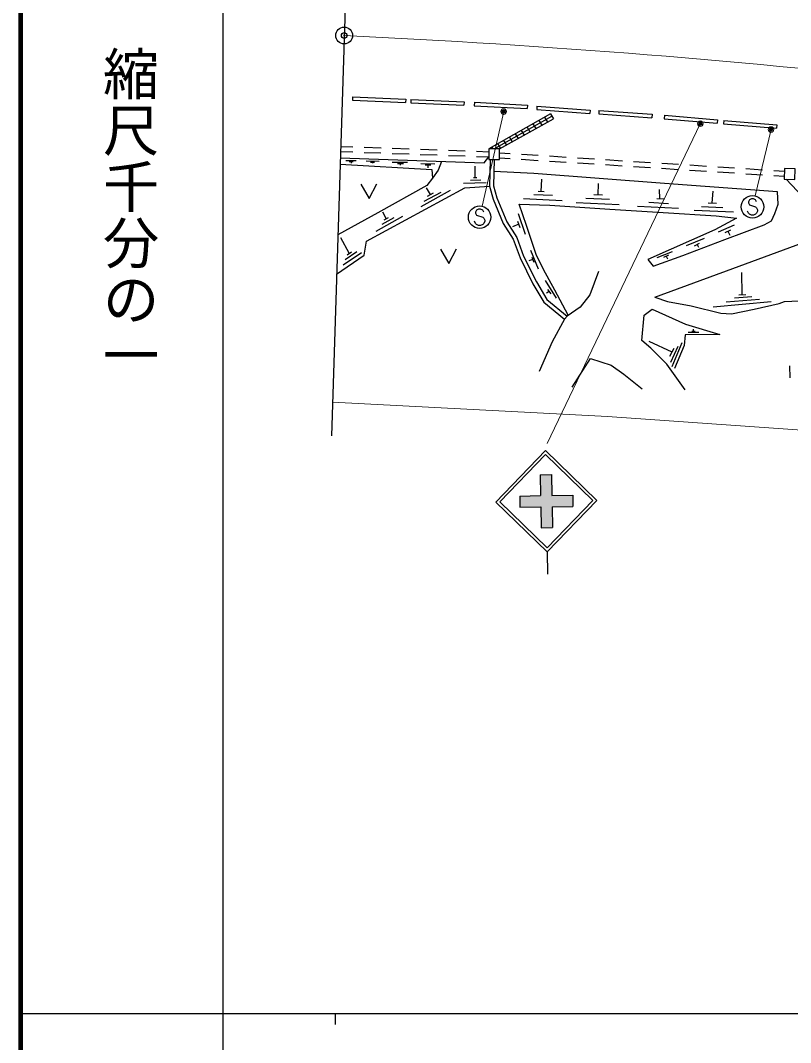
# Model space of a CAD drawing. Units: millimetres at full size, sheet at 1:1000; details may follow other scales. Extents: x -23043849 to 100512, y -219615026 to 21267.
# Drawn here: x -23043849 to -22975349, y -219432617 to -219341777 of the extents above; entities that cross this region are included whole.
import ezdxf
from ezdxf.enums import TextEntityAlignment as Align

# ---------------------------------------------------------------- set-up
doc = ezdxf.new("R2010")
doc.units = ezdxf.units.MM
doc.header["$LTSCALE"] = 1000
doc.header["$PDMODE"] = 32
doc.header["$PDSIZE"] = 500
for name, color, linetype, lineweight in [('M-BGD', 7, 'Continuous', 25), ('M-BMK', 2, 'Continuous', 13), ('M-BMK-OTRS', 5, 'Continuous', 25), ('M-BMK-SRVR', 3, 'Continuous', 25), ('M-STR-HTXT', 7, 'Continuous', 13), ('M-STR-STRC', 7, 'Continuous', 25), ('M-TTL', 2, 'Continuous', 140), ('M-TTL-BAND', 7, 'Continuous', 25)]:
    doc.layers.add(name, color=color, linetype=linetype, lineweight=lineweight)
doc.styles.add('@ＭＳ ゴシック', font='')
doc.styles.get('@ＭＳ ゴシック').set_extended_font_data('@MS Gothic')

msp = doc.modelspace()

# ---------------------------------------------------------------- hatches: boundary and pattern name
at = {"layer": 'M-STR-STRC'}
msp.add_hatch(color=256, dxfattribs=at).paths.add_polyline_path([(-22999440, -219384042), (-22997579, -219384012), (-22997609, -219382152), (-22996609, -219382136), (-22996579, -219383996), (-22994720, -219383965), (-22994704, -219384965), (-22996563, -219384995), (-22996534, -219386856), (-22997534, -219386871), (-22997563, -219385012), (-22999423, -219385042)])

# ---------------------------------------------------------------- linework, layer by layer
at = {"layer": 'M-BGD'}
for p, q in [((-22996700, -219350086), (-23002187, -219353200)), ((-23001712, -219353198), (-22996569, -219350298)), ((-22997222, -219350382), (-22996960, -219350803)), ((-22996700, -219350086), (-22996437, -219350510)), ((-22996700, -219350086), (-22996569, -219350298)), ((-23001237, -219353196), (-22996437, -219350510)), ((-22998788, -219351270), (-22998531, -219351682)), ((-22998266, -219350974), (-22998008, -219351389)), ((-22997744, -219350678), (-22997484, -219351096)), ((-23000353, -219352159), (-23000102, -219352561)), ((-22999831, -219351863), (-22999579, -219352268)), ((-22999309, -219351567), (-22999055, -219351975)), ((-23015368, -219352980), (-23014273, -219353019)), ((-23013274, -219353054), (-23011775, -219353107)), ((-23001918, -219353048), (-23001824, -219353198)), ((-23001397, -219352751), (-23001149, -219353147)), ((-23000875, -219352455), (-23000626, -219352854)), ((-23015383, -219353430), (-23014280, -219353469)), ((-23013280, -219353504), (-23011781, -219353557)), ((-23010782, -219353593), (-23009283, -219353646)), ((-23010776, -219353143), (-23009277, -219353196)), ((-23008283, -219353681), (-23006784, -219353735)), ((-23008277, -219353231), (-23006778, -219353285)), ((-23005785, -219353770), (-23004286, -219353823)), ((-23005779, -219353320), (-23004280, -219353373)), ((-23003287, -219353859), (-23002184, -219353898)), ((-23003280, -219353409), (-23002186, -219353447)), ((-23001235, -219353539), (-23000286, -219353600)), ((-23001233, -219353990), (-23000296, -219354050)), ((-22999288, -219353664), (-22997791, -219353760)), ((-22996794, -219353824), (-22995297, -219353920)), ((-22994299, -219353984), (-22992802, -219354080)), ((-23014893, -219354213), (-23013973, -219354217)), ((-23014618, -219354316), (-23014260, -219354310)), ((-23014439, -219354313), (-23014434, -219354472)), ((-23013105, -219354268), (-23011939, -219354290)), ((-23012705, -219354364), (-23012356, -219354379)), ((-23012531, -219354371), (-23012531, -219354468)), ((-23010776, -219354360), (-23009421, -219354374)), ((-23010304, -219354480), (-23009788, -219354485)), ((-23010046, -219354482), (-23010064, -219354649)), ((-23008235, -219354487), (-23006993, -219354511)), ((-23007857, -219354612), (-23007350, -219354624)), ((-23007603, -219354618), (-23007621, -219354868)), ((-23003394, -219355733), (-23003410, -219354723)), ((-22999298, -219354114), (-22997801, -219354210)), ((-22996803, -219354274), (-22995306, -219354370)), ((-22994308, -219354434), (-22992811, -219354530)), ((-22991813, -219354594), (-22990316, -219354690)), ((-22991804, -219354144), (-22990307, -219354240)), ((-22989318, -219354754), (-22987821, -219354850)), ((-22989309, -219354304), (-22987812, -219354400)), ((-22986823, -219354915), (-22985326, -219355011)), ((-22986814, -219354464), (-22985317, -219354560)), ((-22984319, -219354624), (-22982822, -219354720)), ((-22981824, -219354784), (-22980327, -219354881)), ((-22979329, -219354945), (-22977833, -219355041)), ((-23003545, -219355736), (-23003242, -219355731)), ((-22984329, -219355075), (-22982832, -219355171)), ((-22981834, -219355235), (-22980337, -219355331)), ((-22979339, -219355395), (-22977842, -219355491)), ((-22976844, -219355555), (-22975906, -219355615)), ((-22976835, -219355105), (-22975886, -219355166)), ((-23007371, -219357241), (-23007722, -219356651)), ((-23004441, -219356227), (-23002433, -219356194)), ((-23003826, -219355959), (-23002900, -219355943)), ((-22997534, -219356965), (-22997477, -219355880)), ((-22992474, -219357265), (-22992441, -219356254)), ((-22975741, -219355880), (-22972051, -219359814)), ((-23008214, -219358317), (-23005610, -219356871)), ((-23007940, -219357846), (-23006422, -219357034)), ((-23007635, -219357388), (-23007107, -219357094)), ((-22999116, -219357607), (-22995662, -219357776)), ((-22998189, -219357242), (-22996537, -219357298)), ((-22997793, -219356960), (-22997276, -219356969)), ((-22993566, -219357561), (-22991465, -219357659)), ((-22992860, -219357252), (-22992088, -219357278)), ((-22987247, -219357610), (-22986573, -219357623)), ((-22986992, -219357615), (-22986997, -219356794)), ((-22982311, -219357991), (-22982225, -219356937)), ((-22994409, -219357955), (-22990598, -219358141)), ((-22988963, -219358296), (-22985305, -219358469)), ((-22987970, -219357932), (-22986195, -219358050)), ((-22983279, -219358308), (-22981376, -219358394)), ((-22982682, -219357975), (-22981940, -219358007)), ((-23012202, -219360516), (-23009842, -219359173)), ((-23011679, -219359877), (-23010613, -219359278)), ((-23011306, -219359385), (-23011609, -219358811)), ((-23011495, -219359488), (-23011117, -219359282)), ((-22999588, -219358937), (-22998946, -219360757)), ((-22983937, -219358653), (-22980411, -219358796)), ((-22999531, -219359893), (-23000079, -219360109)), ((-22999631, -219359610), (-22999430, -219360177)), ((-22981773, -219360574), (-22980330, -219359949)), ((-22981170, -219360625), (-22980675, -219360392)), ((-23014597, -219362471), (-23015360, -219361112)), ((-22984593, -219361779), (-22982992, -219361141)), ((-22980923, -219360509), (-22980749, -219360872)), ((-22998474, -219362186), (-22997799, -219363843)), ((-22983891, -219361804), (-22983438, -219361585)), ((-22983664, -219361694), (-22983530, -219361933)), ((-23015139, -219363486), (-23013513, -219362390)), ((-23014968, -219363023), (-23013932, -219362319)), ((-23014801, -219362603), (-23014392, -219362340)), ((-22998264, -219363034), (-22998623, -219363143)), ((-22998356, -219362815), (-22998172, -219363253)), ((-22987226, -219362855), (-22985857, -219362298)), ((-22986632, -219362814), (-22986182, -219362621)), ((-22986407, -219362717), (-22986285, -219362971)), ((-22997177, -219364891), (-22996185, -219366460)), ((-22979652, -219366144), (-22979671, -219364166)), ((-22996982, -219365677), (-22996683, -219366085)), ((-22996832, -219365881), (-22997049, -219366024)), ((-22982240, -219367221), (-22977069, -219366748)), ((-22981071, -219366780), (-22978125, -219366542)), ((-22980347, -219366437), (-22978799, -219366321)), ((-22979962, -219366158), (-22979341, -219366131)), ((-22984454, -219369470), (-22983494, -219369473)), ((-22984130, -219369400), (-22983844, -219369400)), ((-22983987, -219369400), (-22983975, -219369210)), ((-22985894, -219371262), (-22987936, -219370297)), ((-22985869, -219372536), (-22985000, -219370390)), ((-22986080, -219371609), (-22985708, -219370916)), ((-22986006, -219372146), (-22985346, -219370718)), ((-22975387, -219373527), (-22975404, -219372482))]:
    msp.add_line(p, q, dxfattribs=at)
for points in [[(-23015400, -219353983), (-23002593, -219354433), (-23002184, -219353898)], [(-23015419, -219354552), (-23007270, -219355011), (-23007185, -219355789), (-23007702, -219356444), (-23012063, -219358864), (-23015620, -219360820)], [(-23006406, -219354299), (-23006695, -219355089), (-23007185, -219355789)], [(-23002068, -219354149), (-23002125, -219356513), (-23001795, -219357666), (-23000905, -219359833), (-23000022, -219361223), (-22999412, -219362878), (-22998263, -219365188), (-22997294, -219366820), (-22995444, -219368322)], [(-23001718, -219354148), (-23001774, -219356468), (-23001464, -219357551), (-23000593, -219359671), (-22999707, -219361067), (-22999090, -219362739), (-22997955, -219365020), (-22997025, -219366588), (-22995223, -219368050)], [(-22995125, -219367982), (-22996330, -219365757), (-22997333, -219363904), (-22997983, -219362583), (-22998823, -219360009), (-22999503, -219358109), (-22996768, -219358185), (-22991411, -219358551), (-22986668, -219358840), (-22981965, -219359152), (-22980164, -219359353), (-22982084, -219360399), (-22988058, -219363023), (-22987578, -219363621), (-22984941, -219362667), (-22981201, -219361260), (-22977683, -219359936), (-22977057, -219359598), (-22976750, -219358939), (-22976454, -219358091), (-22976514, -219357008), (-22986572, -219356283), (-22998196, -219355388), (-23001743, -219355206)], [(-23015732, -219364335), (-23013288, -219362626), (-23013079, -219361401), (-23004328, -219356647), (-23002125, -219356513)], [(-23013577, -219356331), (-23012840, -219357614), (-23012146, -219356308)], [(-22987413, -219366370), (-22980479, -219363815), (-22976555, -219362378), (-22972022, -219360698)], [(-23006492, -219362100), (-23005755, -219363383), (-23005060, -219362077)], [(-22992445, -219364104), (-22993202, -219366172), (-22994055, -219367245), (-22995223, -219368050), (-22995444, -219368322), (-22996564, -219370327), (-22997717, -219372980)], [(-22987413, -219366370), (-22986302, -219366763), (-22984178, -219367152), (-22981559, -219367800), (-22980589, -219367852), (-22978574, -219367428), (-22976374, -219366947), (-22975897, -219366761), (-22973959, -219366674)], [(-22984731, -219374615), (-22986362, -219372337), (-22987777, -219370896), (-22988590, -219370221), (-22988359, -219367975), (-22987647, -219367449), (-22984694, -219368769), (-22981642, -219369675), (-22984717, -219369725), (-22984805, -219370673), (-22985667, -219372713)], [(-22994763, -219374369), (-22993149, -219371823), (-22991320, -219372404), (-22990174, -219373200), (-22988549, -219374509)]]:
    msp.add_lwpolyline(points, dxfattribs=at)
for points in [[(-23002182, -219354150), (-23001232, -219354146), (-23001237, -219353196), (-23002187, -219353200)], [(-22975918, -219355872), (-22974969, -219355916), (-22974926, -219354967), (-22975875, -219354923)]]:
    msp.add_lwpolyline(points, close=True, dxfattribs=at)
at = {"layer": 'M-BMK'}
msp.add_arc((-23052258, -220142252), 800000, 83.46497, 87.33432, dxfattribs=at)
at = {"layer": 'M-BMK-OTRS'}
msp.add_line((-23013862, -219306020), (-23016193, -219378686), dxfattribs=at)
at = {"layer": 'M-BMK-SRVR'}
msp.add_circle((-23015052, -219343117), 750, dxfattribs=at)
msp.add_point((-23015052, -219343117), dxfattribs=at)
at = {"layer": 'M-STR-HTXT'}
for p, q in [((-23000867, -219349874), (-23002783, -219358290)), ((-22983376, -219350957), (-22996989, -219379386)), ((-22977085, -219351471), (-22978500, -219357372))]:
    msp.add_line(p, q, dxfattribs=at)
msp.add_lwpolyline([(-22758904, -219396133), (-22785431, -219395693), (-22805370, -219394864), (-22820644, -219393755), (-22857535, -219390618), (-22889267, -219387015), (-22932776, -219382283), (-22960015, -219379370), (-22973502, -219378237), (-22991634, -219376978), (-23016096, -219375688)], dxfattribs=at)
for centre, radius in [((-23000867, -219349874), 150), ((-23000867, -219349874), 120), ((-23000867, -219349874), 90), ((-23000867, -219349874), 60), ((-23000867, -219349874), 30), ((-23000867, -219349874), 20), ((-22983376, -219350957), 150), ((-22983376, -219350957), 120), ((-22983376, -219350957), 90), ((-22983376, -219350957), 60), ((-22983376, -219350957), 30), ((-22983376, -219350957), 20), ((-22977085, -219351471), 150), ((-22977085, -219351471), 120), ((-22977085, -219351471), 90), ((-22977085, -219351471), 60), ((-22977085, -219351471), 30), ((-22977085, -219351471), 20)]:
    msp.add_circle(centre, radius, dxfattribs=at)
for p in [(-23000867, -219349874), (-22983376, -219350957), (-22977085, -219351471)]:
    msp.add_point(p, dxfattribs=at)
at = {"layer": 'M-STR-STRC'}
for p, q in [((-23014311, -219348571), (-23014324, -219348871)), ((-23014311, -219348571), (-23009580, -219348775)), ((-23014324, -219348871), (-23009593, -219349075)), ((-23009580, -219348775), (-23009593, -219349075)), ((-23009117, -219348802), (-23009130, -219349102)), ((-23009130, -219349102), (-23004399, -219349304)), ((-23009117, -219348802), (-23004387, -219349004)), ((-23004387, -219349004), (-23004399, -219349304)), ((-23003475, -219349053), (-23003492, -219349353)), ((-23003492, -219349353), (-22998765, -219349617)), ((-23003475, -219349053), (-22998748, -219349318)), ((-22998748, -219349318), (-22998765, -219349617)), ((-22997909, -219349397), (-22997931, -219349697)), ((-22997909, -219349397), (-22993187, -219349745)), ((-22997931, -219349697), (-22993209, -219350044)), ((-22993187, -219349745), (-22993209, -219350044)), ((-22992395, -219349775), (-22992417, -219350075)), ((-22992417, -219350075), (-22987695, -219350418)), ((-22992395, -219349775), (-22987673, -219350119)), ((-22987673, -219350119), (-22987695, -219350418)), ((-22986557, -219350209), (-22986582, -219350508)), ((-22986557, -219350209), (-22981839, -219350605)), ((-22986582, -219350508), (-22981864, -219350904)), ((-22981839, -219350605), (-22981864, -219350904)), ((-22981295, -219350670), (-22981319, -219350969)), ((-22981319, -219350969), (-22976599, -219351341)), ((-22981295, -219350670), (-22976575, -219351042)), ((-22976575, -219351042), (-22976599, -219351341)), ((-22978825, -219357622), (-22979007, -219357713)), ((-22978643, -219357622), (-22978825, -219357622)), ((-22978461, -219357713), (-22978643, -219357622)), ((-23003096, -219358538), (-23003278, -219358628)), ((-23002914, -219358538), (-23003096, -219358538)), ((-23002732, -219358628), (-23002914, -219358538)), ((-22979007, -219357713), (-22979097, -219357895)), ((-22979097, -219357895), (-22979097, -219357985)), ((-22979097, -219357985), (-22979007, -219358167)), ((-22979007, -219358167), (-22978461, -219358349)), ((-22978370, -219357895), (-22978461, -219357713)), ((-22978461, -219358349), (-22978370, -219358440)), ((-22978370, -219358440), (-22978279, -219358622)), ((-23003278, -219358628), (-23003369, -219358810)), ((-23003369, -219358810), (-23003369, -219358901)), ((-23003369, -219358901), (-23003278, -219359083)), ((-23003278, -219359083), (-23002732, -219359265)), ((-23002641, -219358810), (-23002732, -219358628)), ((-23002732, -219359265), (-23002641, -219359356)), ((-23002641, -219359356), (-23002550, -219359538)), ((-22979097, -219358895), (-22979188, -219358713)), ((-22979007, -219358985), (-22979097, -219358895)), ((-22978825, -219359076), (-22979007, -219358985)), ((-22978643, -219359076), (-22978825, -219359076)), ((-22978461, -219358985), (-22978643, -219359076)), ((-22978370, -219358895), (-22978461, -219358985)), ((-22978279, -219358713), (-22978370, -219358895)), ((-22978279, -219358622), (-22978279, -219358713)), ((-23003369, -219359810), (-23003459, -219359628)), ((-23003278, -219359901), (-23003369, -219359810)), ((-23003096, -219359992), (-23003278, -219359901)), ((-23002914, -219359992), (-23003096, -219359992)), ((-23002732, -219359901), (-23002914, -219359992)), ((-23002641, -219359810), (-23002732, -219359901)), ((-23002550, -219359628), (-23002641, -219359810)), ((-23002550, -219359538), (-23002550, -219359628)), ((-23001572, -219384577), (-22997145, -219380004)), ((-23001218, -219384571), (-22997140, -219380358)), ((-22992572, -219384431), (-22997145, -219380004)), ((-22992926, -219384436), (-22997140, -219380358)), ((-22997609, -219382152), (-22996609, -219382136)), ((-22997609, -219382152), (-22997579, -219384012)), ((-22996609, -219382136), (-22996579, -219383996)), ((-22999440, -219384042), (-22997579, -219384012)), ((-22996579, -219383996), (-22994720, -219383965)), ((-22994720, -219383965), (-22994704, -219384965)), ((-23001572, -219384577), (-22996999, -219389004)), ((-23001218, -219384571), (-22997005, -219388650)), ((-22999440, -219384042), (-22999423, -219385042)), ((-22997005, -219388650), (-22992926, -219384436)), ((-22996999, -219389003), (-22992572, -219384431)), ((-22999423, -219385042), (-22997563, -219385012)), ((-22997563, -219385012), (-22997534, -219386871)), ((-22996563, -219384995), (-22994704, -219384965)), ((-22996563, -219384995), (-22996534, -219386856)), ((-22997534, -219386871), (-22996534, -219386856)), ((-22996999, -219389003), (-22996966, -219391003))]:
    msp.add_line(p, q, dxfattribs=at)
for centre in [(-22978734, -219358349), (-23003005, -219359265)]:
    msp.add_circle(centre, 1000, dxfattribs=at)
at = {"layer": 'M-TTL'}
msp.add_line((-23043849, -219255026), (-23043849, -219615026), dxfattribs=at)
at = {"layer": 'M-TTL-BAND'}
for p, q in [((-23025849, -219265026), (-23025849, -219615026)), ((-23043849, -219430026), (-22504849, -219430026)), ((-23015849, -219430026), (-23015849, -219431026))]:
    msp.add_line(p, q, dxfattribs=at)

# ---------------------------------------------------------------- texts
at = {"layer": 'M-TTL-BAND', "style": '@ＭＳ ゴシック'}
msp.add_text('縮尺千分の一', height=3666, rotation=270, dxfattribs=at).set_placement((-23034072, -219373996), align=Align.MIDDLE_RIGHT)

doc.saveas('drawing.dxf')
